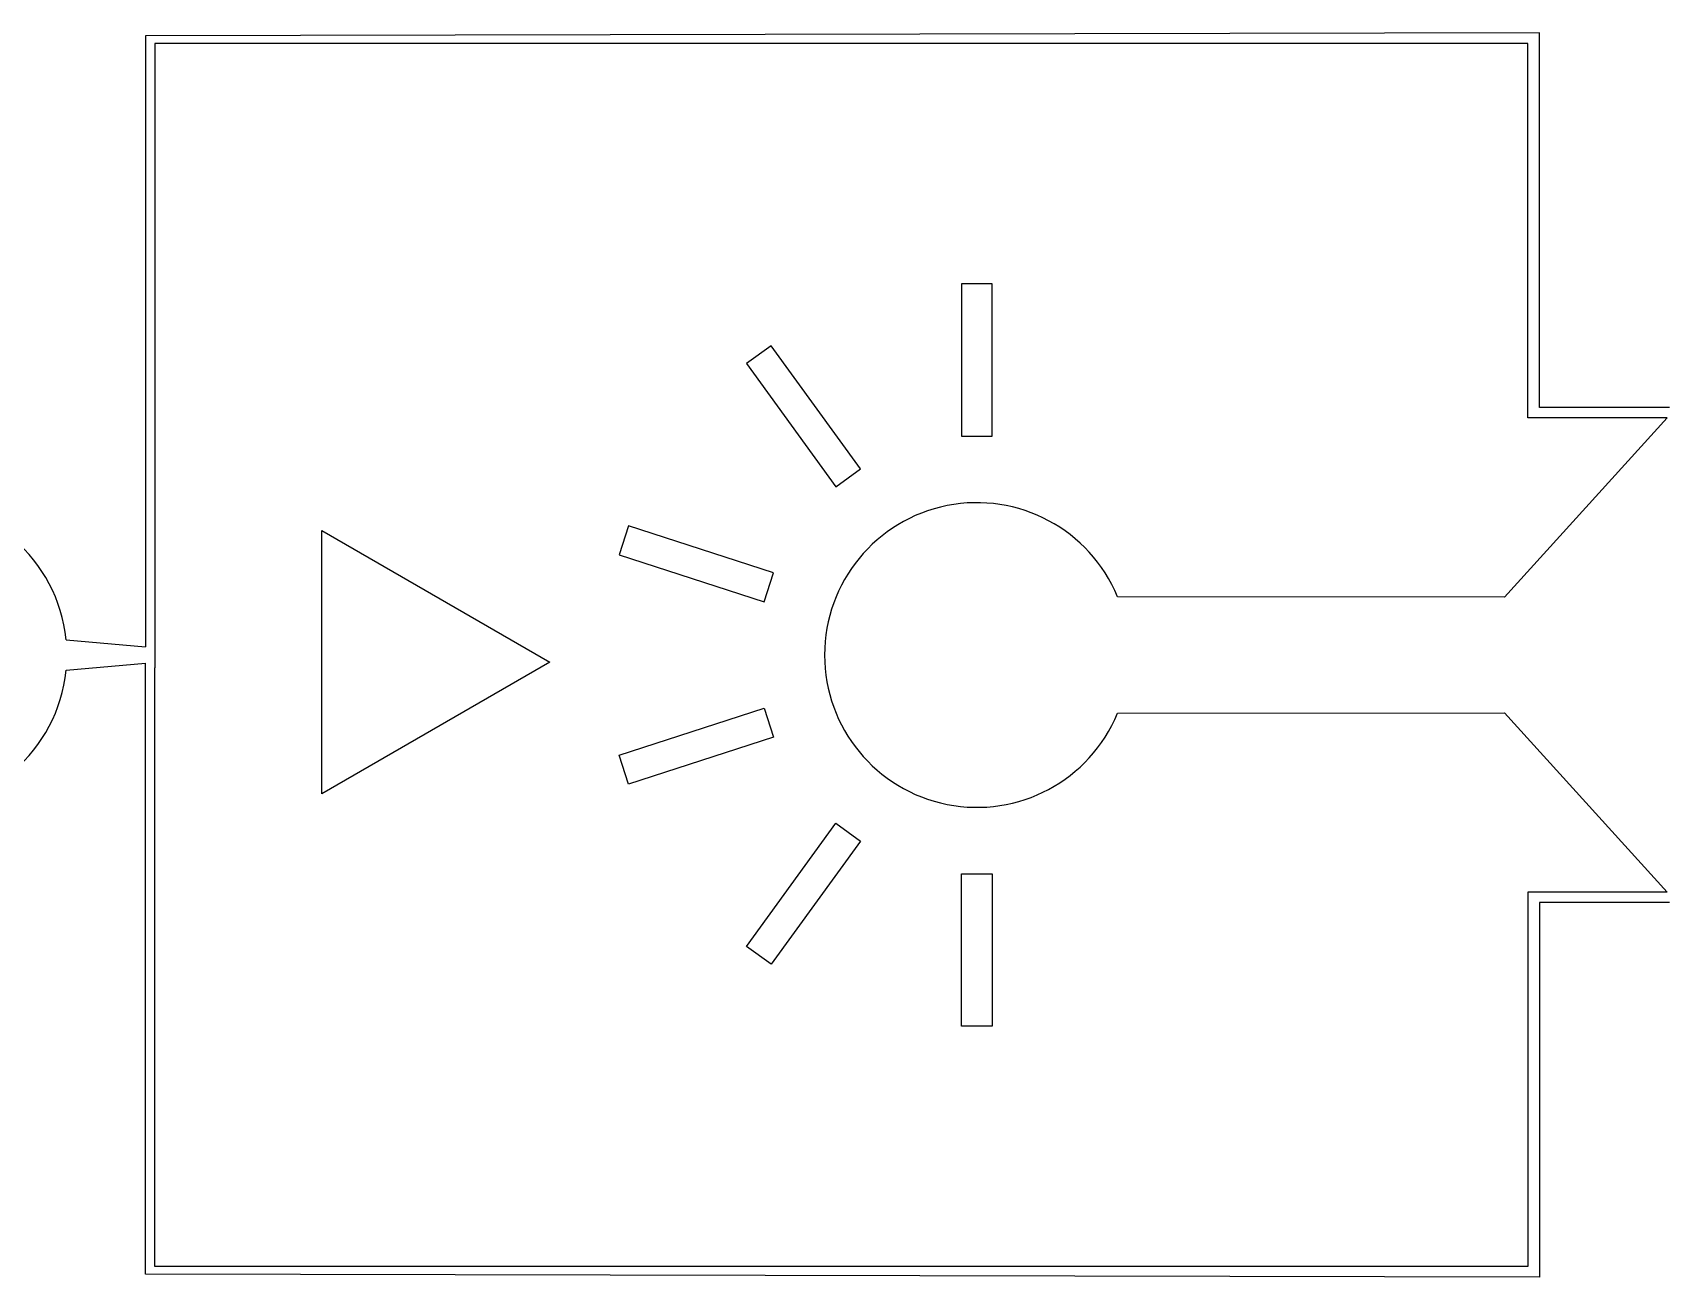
# Model space of a CAD drawing. Header units: millimetres. Extents: x 2102 to 86502, y 1818 to 64568.
# Drawn here: x 41800 to 49856, y 18398 to 24526 of the extents above; entities that cross this region are included whole.
import ezdxf

# ---------------------------------------------------------------- set-up
doc = ezdxf.new("R2010")
doc.units = ezdxf.units.MM
doc.layers.add('Layer-2', color=3, linetype='Continuous')

msp = doc.modelspace()

# ---------------------------------------------------------------- linework, layer by layer
at = {"layer": 'Layer-2'}
for p, q in [((49221.8, 24525.6), (42356.3, 24509.8)), ((42356.3, 24509.8), (42356.3, 21502.1)), ((49221.8, 22681.1), (49221.8, 24525.6)), ((49163.9, 24473.2), (42401.7, 24473.2)), ((42401.7, 24473.2), (42401.7, 21398.9)), ((49163.9, 22630.2), (49163.9, 24473.2)), ((46525.3, 23289.5), (46375.3, 23289.5)), ((46375.3, 23289.5), (46375.3, 22539.5)), ((46525.3, 22539.5), (46525.3, 23289.5)), ((45436.7, 22984.5), (45315.3, 22896.3)), ((45877.5, 22377.7), (45436.7, 22984.5)), ((45315.3, 22896.3), (45756.2, 22289.5)), ((49861.6, 22681.1), (49221.8, 22681.1)), ((49048.9, 21745.7), (49850.5, 22630.2)), ((49850.5, 22630.2), (49163.9, 22630.2)), ((46375.3, 22539.5), (46525.3, 22539.5)), ((45756.2, 22289.5), (45877.5, 22377.7)), ((43224.9, 20778.5), (43224.9, 22074)), ((43224.9, 22074), (44346.8, 21426.2)), ((44735.2, 22097.8), (44688.9, 21955.2)), ((45448.5, 21866.1), (44735.2, 22097.8)), ((44688.9, 21955.2), (45402.2, 21723.4)), ((45402.2, 21723.4), (45448.5, 21866.1)), ((49048.9, 21745.7), (47143.3, 21748.6)), ((41964.5, 21536.8), (42356.3, 21502.1)), ((41964.5, 21386.8), (42356.3, 21421.6)), ((42356.3, 18413.9), (42356.3, 21421.6)), ((42401.7, 18450.5), (42401.7, 21398.9)), ((44346.8, 21426.2), (43224.9, 20778.5)), ((44688.9, 20968.2), (45402.2, 21200)), ((45402.2, 21200), (45448.5, 21057.3)), ((47143.3, 21174.8), (49048.9, 21177.8)), ((49048.9, 21177.8), (49850.5, 20293.4)), ((45448.5, 21057.3), (44735.2, 20825.6)), ((44735.2, 20825.6), (44688.9, 20968.2)), ((45315.3, 20027.1), (45756.2, 20633.9)), ((45756.2, 20633.9), (45877.5, 20545.7)), ((45877.5, 20545.7), (45436.7, 19939)), ((46375.3, 20384), (46525.3, 20384)), ((46375.3, 19634), (46375.3, 20384)), ((46525.3, 20384), (46525.3, 19634)), ((49850.5, 20293.4), (49163.9, 20293.4)), ((49163.9, 20293.4), (49163.9, 18450.3)), ((49861.6, 20242.5), (49221.8, 20242.5)), ((49221.8, 20242.5), (49221.8, 18398)), ((45436.7, 19939), (45315.3, 20027.1)), ((46525.3, 19634), (46375.3, 19634)), ((49163.9, 18450.3), (42401.7, 18450.3)), ((49221.8, 18398), (42356.3, 18413.7))]:
    msp.add_line(p, q, dxfattribs=at)
for centre, start, end in [((41218.3, 21461.8), 5.73917, 354.26083), ((46450.3, 21461.7), 22.48715, 337.50991)]:
    msp.add_arc(centre, 750, start, end, dxfattribs=at)

doc.saveas('drawing.dxf')
